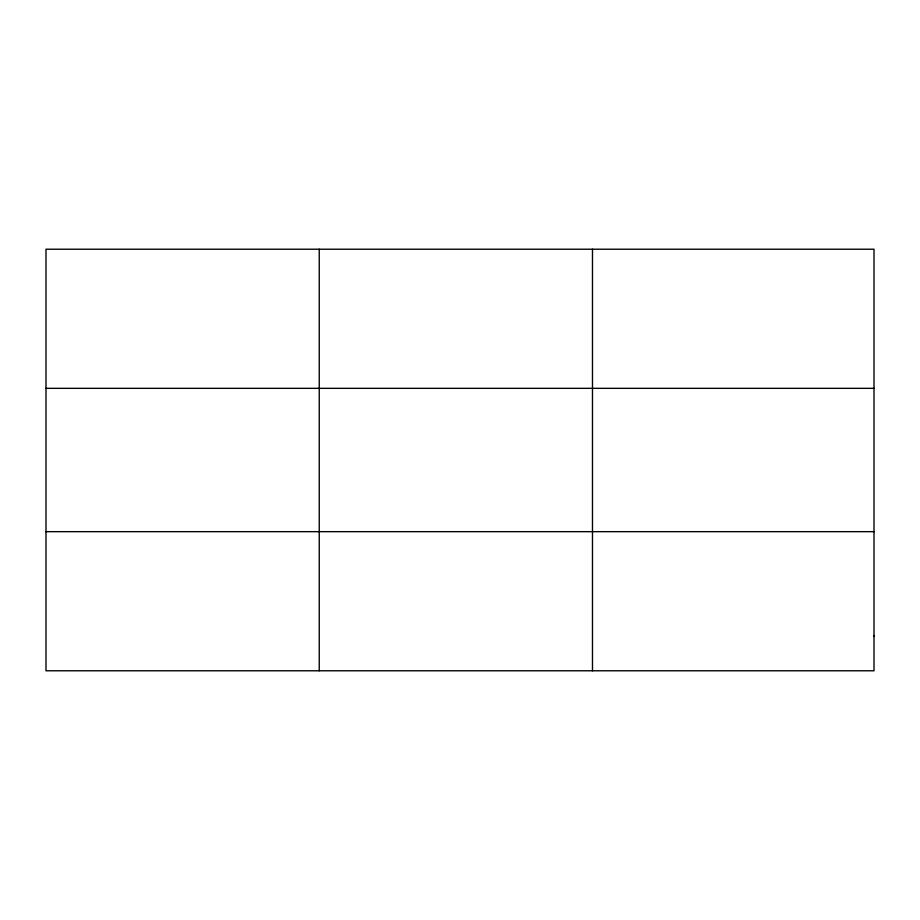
<?xml version="1.0" encoding="UTF-8"?>
<svg xmlns="http://www.w3.org/2000/svg" width="920" height="920" viewBox="0 0 920 920"><rect width="100%" height="100%" fill="white"/><g stroke="black" fill="none" stroke-linecap="round" stroke-linejoin="round"><path stroke-width="1.38" d="M319.24 670.783L319.24 249.216M592.48 670.783L592.48 249.216M46 388.332L874 388.332M46 531.668L874 531.668M874 636.007L874 670.783L46 670.783L46 249.216L874 249.216L874 636.007"/></g></svg>
